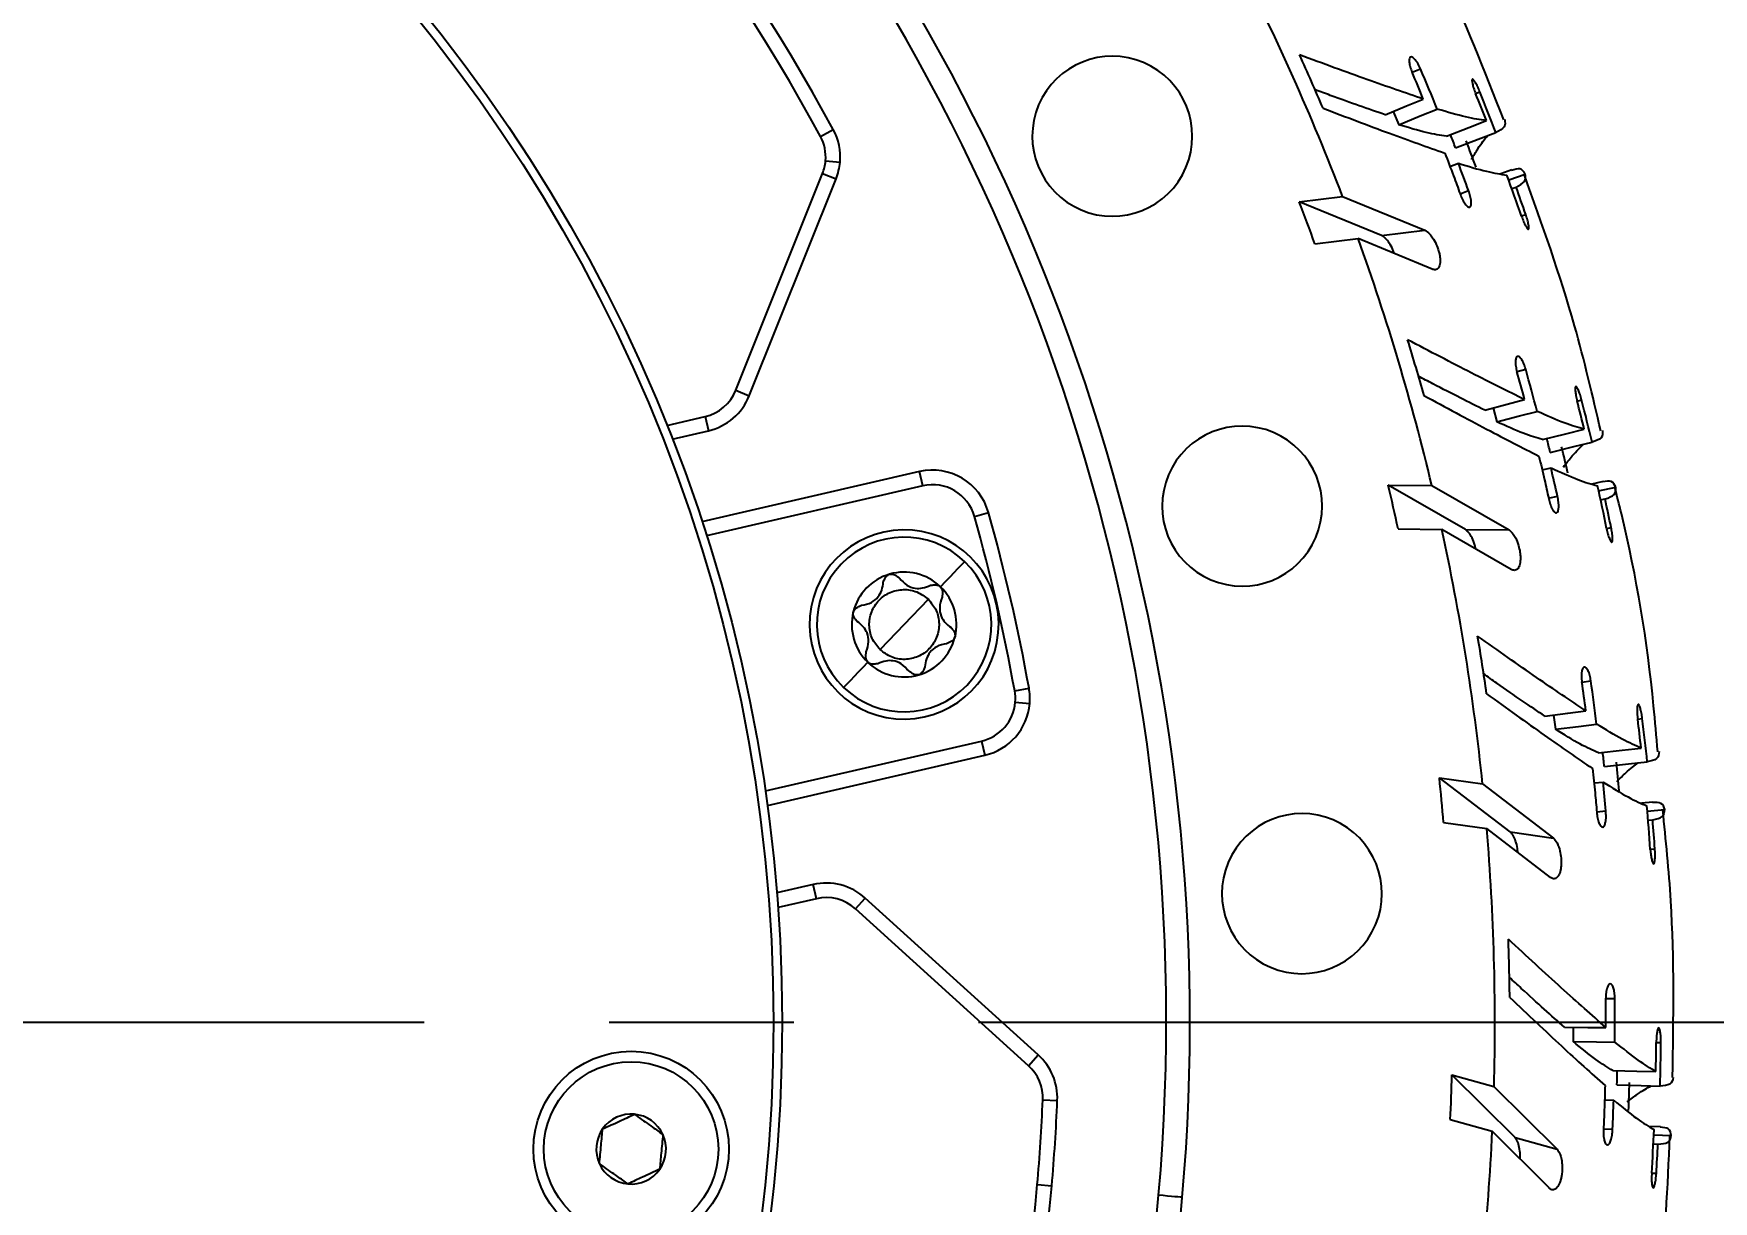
# Model space of a CAD drawing. Header units: millimetres. Extents: x 0 to 594, y 5 to 425.
# Drawn here: x 473.3 to 531, y 208.8 to 248.9 of the extents above; entities that cross this region are included whole.
import ezdxf

# ---------------------------------------------------------------- set-up
doc = ezdxf.new("R2010")
doc.units = ezdxf.units.MM
doc.header["$PDSIZE"] = -1
doc.linetypes.add('CENTERX2', pattern=[20.32, 12.7, -2.54, 2.54, -2.54])
doc.layers.add('중심선', color=1, linetype='CENTERX2')
doc.layers.add('치수', color=4, linetype='Continuous')
doc.styles.add('누리로봇 문자스타일_20230829', font='GOTHIC.TTF')
doc.dimstyles.new('A2기본 치수스타일', dxfattribs={"dimtxt": 4, "dimasz": 4, "dimexe": 0.5, "dimexo": 0.3, "dimgap": 1, "dimtad": 1, "dimtoh": 1, "dimdec": 1, "dimzin": 12, "dimdsep": 46, "dimtxsty": '누리로봇 문자스타일_20230829', "dimcen": 0.09, "dimclrd": 3, "dimclre": 3, "dimclrt": 3, "dimadec": 0, "dimazin": 3, "dimtm": 1e-09, "dimtfac": 1, "dimtdec": 1, "dimtofl": 0, "dimtmove": 0, "dimatfit": 3, "dimfxl": 1, "dimfrac": 2, "dimarcsym": 0})

# ---------------------------------------------------------------- blocks, each defined once
blk = doc.blocks.new('*D88')
at = {"layer": 'Defpoints', "color": 0}
for p in [(454, 265.222), (534.644, 214.922), (545.633, 214.922)]:
    blk.add_point(p, dxfattribs=at)
at = {"layer": '치수', "color": 3, "lineweight": -2}
for p, q in [((454.3, 265.222), (546.133, 265.222)), ((545.633, 261.722), (545.633, 218.422)), ((534.944, 214.922), (546.133, 214.922))]:
    blk.add_line(p, q, dxfattribs=at)
at = {"layer": '치수', "color": 3}
for points in [[(545.049, 261.722), (546.216, 261.722), (545.633, 265.222)], [(545.049, 218.422), (546.216, 218.422), (545.633, 214.922)]]:
    blk.add_solid(points, dxfattribs=at)
at = {"layer": '치수', "color": 3, "insert": (542.007, 240.072), "char_height": 5, "attachment_point": 5, "rotation": 90, "style": '누리로봇 문자스타일_20230829'}
blk.add_mtext('50.3', dxfattribs=at)
blk = doc.blocks.new('*D89')
at = {"layer": 'Defpoints', "color": 0}
for p in [(446.919, 249.974), (534.644, 214.922), (537.633, 214.922)]:
    blk.add_point(p, dxfattribs=at)
at = {"layer": '치수', "color": 3, "lineweight": -2}
for p, q in [((447.219, 249.974), (538.133, 249.974)), ((537.633, 246.474), (537.633, 218.422)), ((534.944, 214.922), (538.133, 214.922))]:
    blk.add_line(p, q, dxfattribs=at)
at = {"layer": '치수', "color": 3}
for points in [[(537.049, 246.474), (538.216, 246.474), (537.633, 249.974)], [(537.049, 218.422), (538.216, 218.422), (537.633, 214.922)]]:
    blk.add_solid(points, dxfattribs=at)
at = {"layer": '치수', "color": 3, "insert": (534.007, 232.448), "char_height": 5, "attachment_point": 5, "rotation": 90, "style": '누리로봇 문자스타일_20230829'}
blk.add_mtext('35.1', dxfattribs=at)

msp = doc.modelspace()

# ---------------------------------------------------------------- linework, layer by layer
at = {"color": 8, "linetype": 'Continuous', "lineweight": 25}
for p, q in [((520.656, 247.561), (520.943, 247.683)), ((522.838, 246.83), (522.984, 246.89)), ((523.974, 243.863), (524.539, 244.067)), ((524.416, 242.625), (524.562, 242.676)), ((524.261, 237.276), (524.561, 237.359)), ((526.328, 236.267), (526.481, 236.307)), ((527.067, 233.176), (527.654, 233.305)), ((527.344, 231.892), (527.495, 231.923)), ((526.492, 226.608), (526.8, 226.652)), ((528.41, 225.338), (528.567, 225.358)), ((528.739, 222.178), (529.338, 222.229)), ((528.842, 220.868), (529, 220.879)), ((527.311, 215.741), (527.623, 215.744)), ((529.047, 214.232), (529.205, 214.23)), ((528.961, 211.055), (529.561, 211.028)), ((528.892, 209.743), (529.05, 209.733))]:
    msp.add_line(p, q, dxfattribs=at)
at = {"color": 7, "linetype": 'Continuous', "lineweight": 25}
for p, q in [((520.003, 246.217), (520.193, 245.761)), ((500.317, 245.359), (500.757, 245.597)), ((500.491, 244.515), (500.99, 244.471)), ((521.954, 244.324), (522.247, 244.435)), ((497.407, 236.636), (500.39, 244.088)), ((497.871, 236.451), (500.854, 243.902)), ((500.39, 244.088), (500.854, 243.902)), ((524.084, 244.205), (523.709, 244.068)), ((516.775, 243.114), (518.264, 243.297)), ((519.608, 241.95), (516.775, 243.114)), ((518.264, 243.297), (521.097, 242.133)), ((522.302, 243.391), (522.594, 243.497)), ((524.079, 243.565), (524.231, 243.619)), ((519.608, 241.95), (521.097, 242.133)), ((517.312, 241.668), (518.8, 241.851)), ((521.346, 240.8), (518.8, 241.851)), ((497.407, 236.636), (497.871, 236.451)), ((495.034, 235.428), (496.352, 235.732)), ((496.352, 235.732), (496.464, 235.245)), ((523.438, 236.028), (523.566, 235.552)), ((495.221, 234.958), (496.464, 235.245)), ((525.125, 233.898), (525.429, 233.969)), ((503.718, 233.841), (496.244, 232.115)), ((503.831, 233.354), (496.398, 231.638)), ((503.831, 233.354), (503.718, 233.841)), ((522.489, 231.85), (519.832, 233.374)), ((519.832, 233.374), (521.332, 233.361)), ((521.332, 233.361), (523.989, 231.837)), ((527.221, 233.502), (526.832, 233.415)), ((525.348, 232.927), (525.651, 232.994)), ((527.132, 232.867), (527.29, 232.901)), ((505.612, 232.299), (506.093, 232.435)), ((520.175, 231.871), (521.675, 231.857)), ((524.062, 230.483), (521.675, 231.857)), ((522.489, 231.85), (523.989, 231.837)), ((503.193, 228.588), (504.026, 229.454)), ((503.193, 228.588), (502.364, 227.726)), ((506.994, 226.313), (507.486, 226.402)), ((507.012, 225.915), (507.51, 225.872)), ((525.513, 225.479), (525.578, 224.99)), ((498.423, 222.869), (505.855, 224.584)), ((498.493, 222.372), (505.968, 224.097)), ((505.855, 224.584), (505.968, 224.097)), ((524.027, 221.461), (521.592, 223.318)), ((521.592, 223.318), (523.077, 223.109)), ((523.077, 223.109), (525.513, 221.252)), ((526.908, 223.146), (527.219, 223.177)), ((528.934, 222.48), (528.537, 222.445)), ((521.736, 221.783), (523.221, 221.574)), ((527.002, 222.155), (527.311, 222.182)), ((528.764, 221.863), (528.924, 221.876)), ((525.408, 219.9), (523.221, 221.574)), ((524.027, 221.461), (525.513, 221.252)), ((500.063, 219.655), (498.82, 219.368)), ((500.176, 219.168), (500.063, 219.655)), ((500.176, 219.168), (498.859, 218.864)), ((501.52, 218.818), (501.856, 219.188)), ((507.804, 213.798), (501.856, 219.188)), ((507.468, 213.428), (501.52, 218.818)), ((526.194, 214.749), (526.194, 214.256)), ((507.468, 213.428), (507.804, 213.798)), ((524.196, 210.959), (522.024, 213.118)), ((522.024, 213.118), (523.469, 212.717)), ((523.469, 212.717), (525.642, 210.558)), ((507.96, 212.254), (508.459, 212.233)), ((527.272, 212.254), (527.584, 212.244)), ((521.966, 211.577), (523.412, 211.177)), ((529.194, 211.329), (528.795, 211.346)), ((525.362, 209.231), (523.412, 211.177)), ((524.196, 210.959), (525.642, 210.558)), ((527.241, 211.259), (527.546, 211.245)), ((528.944, 210.74), (529.105, 210.732)), ((507.772, 209.343), (508.27, 209.3))]:
    msp.add_line(p, q, dxfattribs=at)
at = {"color": 7, "linetype": 'Continuous', "lineweight": 25, "flags": 128}
for points in [[(519.727, 246.103), (520.463, 246.406), (521.04, 246.643)], [(520.193, 245.761), (520.935, 246.061), (521.518, 246.297)], [(521.831, 245.363), (522.602, 245.664), (523.208, 245.901)], [(522.15, 244.962), (522.925, 245.26), (523.535, 245.494)], [(523.149, 235.952), (523.918, 236.156), (524.522, 236.316)], [(523.566, 235.552), (524.341, 235.753), (524.95, 235.911)], [(525.138, 234.943), (525.942, 235.142), (526.573, 235.298)], [(525.402, 234.504), (526.21, 234.699), (526.845, 234.851)], [(505.272, 230.751), (505.256, 230.734), (505.209, 230.685), (505.132, 230.605), (505.029, 230.497), (504.903, 230.366), (504.759, 230.217), (504.603, 230.054), (504.441, 229.886)], [(504.443, 229.884), (504.443, 229.884), (504.442, 229.884), (504.442, 229.884), (504.442, 229.885), (504.441, 229.885), (504.441, 229.885), (504.441, 229.885), (504.441, 229.886)], [(501.114, 226.426), (501.13, 226.442), (501.177, 226.492), (501.254, 226.572), (501.357, 226.679), (501.483, 226.81), (501.627, 226.96), (501.783, 227.122), (501.945, 227.291)], [(501.943, 227.293), (501.943, 227.293), (501.944, 227.292), (501.944, 227.292), (501.944, 227.292), (501.945, 227.292), (501.945, 227.291), (501.945, 227.291), (501.945, 227.291)], [(525.217, 225.441), (526.006, 225.543), (526.625, 225.623)], [(525.578, 224.99), (526.373, 225.088), (526.997, 225.165)], [(527.057, 224.181), (527.88, 224.273), (528.527, 224.345)], [(527.262, 223.712), (528.088, 223.799), (528.737, 223.867)], [(525.895, 214.75), (526.69, 214.748), (527.315, 214.747)], [(526.194, 214.256), (526.995, 214.249), (527.624, 214.244)], [(527.555, 213.261), (528.383, 213.245), (529.033, 213.232)], [(527.697, 212.769), (528.527, 212.747), (529.18, 212.73)], [(512.737, 208.909), (512.722, 208.91), (512.677, 208.914), (512.603, 208.92), (512.504, 208.929), (512.383, 208.94), (512.245, 208.952), (512.096, 208.965), (511.94, 208.978)]]:
    msp.add_lwpolyline(points, dxfattribs=at)
at = {"color": 7, "linetype": 'Continuous', "lineweight": 25}
for centre, radius in [((444, 214.922), 55), ((444, 214.922), 54.7), ((493.81, 210.565), 3.36), ((493.81, 210.565), 3)]:
    msp.add_circle(centre, radius, dxfattribs=at)
for centre, radius, start, end in [((444, 214.922), 68.2, 355, 175), ((444, 214.922), 69, 247, 67), ((444, 214.922), 64.015, 28.38911, 69.61089), ((444, 214.922), 64.515, 28.38911, 69.61089), ((444, 214.922), 79.5, 20.91045, 27.29934), ((510.349, 245.365), 2.75, 337, 157), ((444, 214.922), 80.015, 23.11088, 24.54301), ((444, 214.922), 83.315, 22.37917, 23.06687), ((444, 214.922), 83.627, 22.03519, 23.06289), ((444, 214.922), 85.05, 21.36091, 22.0346), ((444, 214.922), 85.208, 21.02588, 22.03454), ((510.349, 245.365), 2.75, 157, 337), ((498.997, 244.646), 2, 355, 28.38911), ((444, 214.922), 83.724, 21.02588, 21.36092), ((498.997, 244.646), 1.5, 355, 28.38911), ((444, 214.922), 84.15, 20.43434, 21.09053), ((498.997, 244.646), 1.5, 338.18354, 355), ((498.997, 244.646), 2, 338.18354, 355), ((444, 214.922), 83.627, 19.97978, 20.66492), ((444, 214.922), 85.05, 19.003, 20.01354), ((442.511, 214.74), 79.5, 19.79934, 20.91045), ((444, 214.922), 85.208, 19.00855, 19.681), ((444, 214.922), 79.5, 13.41045, 19.79934), ((444, 214.922), 80.015, 15.61088, 17.04301), ((444, 214.922), 83.627, 14.53519, 15.56289), ((444, 214.922), 83.315, 14.87917, 15.56687), ((496.014, 237.194), 1.5, 283, 338.18354), ((496.014, 237.194), 2, 283, 338.18354), ((444, 214.922), 85.05, 13.86091, 14.5346), ((444, 214.922), 85.208, 13.52588, 14.53454), ((514.813, 232.655), 2.75, 337, 157), ((444, 214.922), 83.724, 13.52588, 13.86092), ((444, 214.922), 84.15, 12.95186, 13.591), ((504.168, 231.892), 2, 15.75058, 103), ((444, 214.922), 83.627, 12.47978, 13.16492), ((504.168, 231.892), 1.5, 15.75058, 103), ((514.813, 232.655), 2.75, 157, 337), ((442.5, 214.936), 79.5, 12.29934, 13.41045), ((444, 214.922), 85.05, 11.503, 12.51354), ((444, 214.922), 85.208, 11.50855, 12.181), ((444, 214.922), 64.015, 10.24942, 15.75058), ((444, 214.922), 64.515, 10.24942, 15.75058), ((503.193, 228.588), 3.25, 355, 175), ((503.193, 228.588), 3, 46.12132, 226.12132), ((444, 214.922), 79.5, 5.91045, 12.29934), ((503.193, 228.588), 3, 226.12132, 46.12132), ((503.193, 228.588), 1.8, 106.37831, 166.02633), ((503.193, 228.588), 1.8, 106.02633, 106.37831), ((503.193, 228.588), 1.8, 46.37831, 106.02633), ((503.193, 228.588), 1.8, 46.12132, 46.37831), ((503.193, 228.588), 1.8, 346.37831, 46.0263), ((503.193, 228.588), 3.25, 175, 355), ((503.193, 228.588), 1.8, 166.37831, 226.02633), ((503.193, 228.588), 1.8, 166.02633, 166.37831), ((503.193, 228.588), 1.8, 286.37831, 346.02632), ((503.193, 228.588), 1.8, 346.02632, 346.37831), ((444, 214.922), 80.015, 8.11088, 9.54301), ((503.193, 228.588), 1.8, 226.12132, 226.37831), ((503.193, 228.588), 1.8, 226.37831, 286.02635), ((503.193, 228.588), 1.8, 286.02635, 286.37831), ((505.518, 226.046), 2, 355, 10.24942), ((444, 214.922), 83.315, 7.37917, 8.06687), ((444, 214.922), 83.627, 7.03519, 8.06289), ((505.518, 226.046), 1.5, 283, 355), ((505.518, 226.046), 2, 283, 355), ((505.518, 226.046), 1.5, 355, 10.24942), ((444, 214.922), 85.05, 6.36091, 7.0346), ((444, 214.922), 85.208, 6.02588, 7.03454), ((444, 214.922), 83.724, 6.02588, 6.36092), ((444, 214.922), 84.15, 5.42243, 6.09268), ((442.515, 215.131), 79.5, 4.79934, 5.91045), ((444, 214.922), 83.627, 4.97978, 5.66492), ((444, 214.922), 85.05, 4.003, 5.01354), ((516.866, 219.342), 2.75, 337, 157), ((444, 214.922), 85.208, 4.00855, 4.681), ((444, 214.922), 79.5, 358.41045, 4.79934), ((444, 214.922), 68.2, 175, 355), ((516.866, 219.342), 2.75, 157, 337), ((500.513, 217.706), 2, 47.81646, 103), ((500.513, 217.706), 1.5, 47.81646, 103), ((444, 214.922), 80.015, 0.61088, 2.04301), ((444, 214.922), 83.315, 359.87917, 0.56687), ((444, 214.922), 83.627, 359.53519, 0.56289), ((444, 214.922), 85.05, 358.86091, 359.5346), ((444, 214.922), 85.208, 358.52588, 359.53454), ((506.461, 212.316), 2, 357.61089, 47.81646), ((506.461, 212.316), 1.5, 357.61089, 47.81646), ((442.555, 215.323), 79.5, 357.29934, 358.41045), ((444, 214.922), 83.724, 358.52588, 358.86092), ((444, 214.922), 84.15, 357.93505, 358.59049), ((444, 214.922), 64.015, 355, 357.61089), ((444, 214.922), 64.515, 355, 357.61089), ((444, 214.922), 83.627, 357.47978, 358.16492), ((493.81, 210.565), 1.201, 84.69881, 144.69881), ((493.81, 210.565), 1.201, 24.69881, 84.69881), ((493.81, 210.565), 1.201, 144.69881, 204.69881), ((493.81, 210.565), 1.201, 324.69881, 24.69881), ((444, 214.922), 79.5, 350.91045, 357.29934), ((444, 214.922), 85.05, 356.503, 357.51354), ((444, 214.922), 85.208, 356.50855, 357.181), ((493.81, 210.565), 1.201, 204.69881, 264.69881), ((493.81, 210.565), 1.201, 264.69881, 324.69881), ((444, 214.922), 64.015, 316.38911, 355), ((444, 214.922), 64.515, 316.38911, 355)]:
    msp.add_arc(centre, radius, start, end, dxfattribs=at)
for points, knots in [([(523.809, 245.928), (523.142, 247.622), (522.015, 250.482), (520.582, 253.199), (519.998, 254.306)], [0, 0, 0, 0, 0.592491, 1, 1, 1, 1]), ([(521.04, 246.643), (520.426, 246.853), (519.198, 247.271), (517.589, 247.863), (516.785, 248.159)], [0, 0, 0, 0, 0.499982, 1, 1, 1, 1]), ([(520.943, 247.683), (520.915, 247.742), (520.86, 247.86), (520.762, 248), (520.671, 248.083), (520.599, 248.097), (520.557, 248.038), (520.552, 247.917), (520.584, 247.749), (520.631, 247.627), (520.654, 247.566)], [0, 0, 0, 0, 0.125161, 0.249984, 0.374979, 0.500034, 0.625109, 0.750021, 0.875009, 1, 1, 1, 1]), ([(522.984, 246.89), (522.959, 246.95), (522.908, 247.07), (522.829, 247.218), (522.763, 247.311), (522.72, 247.336), (522.706, 247.288), (522.723, 247.175), (522.768, 247.014), (522.814, 246.892), (522.838, 246.83)], [0, 0, 0, 0, 0.125187, 0.249967, 0.374967, 0.499987, 0.625004, 0.749999, 0.875034, 1, 1, 1, 1]), ([(519.727, 246.103), (519.148, 246.302), (518.433, 246.549), (517.491, 246.899), (517.312, 246.965)], [0, 0, 0, 0, 0.810117, 1, 1, 1, 1]), ([(517.593, 246.329), (518.385, 246.027), (519.967, 245.423), (521.175, 244.998), (521.78, 244.785)], [0, 0, 0, 0, 0.500017, 1, 1, 1, 1]), ([(523.208, 245.901), (522.992, 245.932), (522.56, 245.993), (521.866, 246.196), (521.518, 246.297)], [0, 0, 0, 0, 0.499993, 1, 1, 1, 1]), ([(521.831, 245.363), (521.622, 245.394), (521.203, 245.457), (520.53, 245.659), (520.193, 245.761)], [0, 0, 0, 0, 0.4994601, 1, 1, 1, 1]), ([(523.836, 245.94), (523.851, 245.85), (523.881, 245.67), (523.65, 245.553), (523.535, 245.494)], [0, 0, 0, 0, 0.499999, 1, 1, 1, 1]), ([(522.693, 244.565), (522.77, 244.697), (522.985, 245.061), (523.144, 245.257), (523.246, 245.383)], [0, 0, 0, 0, 0.359679, 1, 1, 1, 1]), ([(521.78, 244.785), (521.88, 244.524), (522.058, 244.056), (522.23, 243.587), (522.306, 243.38)], [0, 0, 0, 0, 0.559999, 1, 1, 1, 1]), ([(522.247, 244.435), (522.589, 244.331), (523.274, 244.125), (523.701, 244.062), (523.914, 244.03)], [0, 0, 0, 0, 0.500007, 1, 1, 1, 1]), ([(524.539, 244.067), (524.492, 244.145), (524.406, 244.29), (524.179, 244.222), (524.074, 244.191)], [0, 0, 0, 0, 0.5388115, 1, 1, 1, 1]), ([(524.231, 243.619), (524.346, 243.678), (524.577, 243.796), (524.552, 243.977), (524.539, 244.067)], [0, 0, 0, 0, 0.5000011, 1, 1, 1, 1]), ([(527.14, 235.238), (526.858, 236.449), (526.161, 239.441), (525.124, 242.334), (524.507, 244.056)], [0, 0, 0, 0, 0.404725, 1, 1, 1, 1]), ([(522.306, 243.38), (522.33, 243.316), (522.379, 243.186), (522.474, 243.028), (522.566, 242.934), (522.641, 242.919), (522.685, 242.984), (522.692, 243.119), (522.662, 243.301), (522.617, 243.432), (522.594, 243.497)], [0, 0, 0, 0, 0.125232, 0.249934, 0.374938, 0.499879, 0.624772, 0.749944, 0.874982, 1, 1, 1, 1]), ([(524.415, 242.616), (524.438, 242.555), (524.483, 242.432), (524.555, 242.281), (524.616, 242.186), (524.657, 242.162), (524.673, 242.211), (524.66, 242.326), (524.622, 242.489), (524.582, 242.613), (524.562, 242.676)], [0, 0, 0, 0, 0.12523, 0.249942, 0.374941, 0.499917, 0.624855, 0.749967, 0.875071, 1, 1, 1, 1]), ([(520.04, 241.339), (520.026, 241.382), (519.981, 241.513), (519.873, 241.7), (519.782, 241.814), (519.734, 241.86), (519.721, 241.872), (519.678, 241.91), (519.639, 241.933), (519.608, 241.95)], [0, 0, 0, 0, 0.141684, 0.439181, 0.718392, 0.726361, 0.742126, 0.79703, 1, 1, 1, 1]), ([(521.097, 242.133), (521.15, 242.098), (521.236, 242.04), (521.373, 241.866), (521.482, 241.666), (521.56, 241.455), (521.599, 241.293), (521.616, 241.172), (521.62, 241.06), (521.608, 240.938), (521.562, 240.817), (521.495, 240.792), (521.459, 240.778)], [0, 0, 0, 0, 0.15504, 0.249327, 0.381927, 0.498572, 0.561182, 0.623564, 0.686224, 0.749654, 0.865577, 1, 1, 1, 1]), ([(521.459, 240.778), (521.439, 240.777), (521.403, 240.777), (521.364, 240.793), (521.346, 240.8)], [0, 0, 0, 0, 0.558583, 1, 1, 1, 1]), ([(524.522, 236.316), (523.94, 236.604), (522.777, 237.179), (521.259, 237.975), (520.501, 238.374)], [0, 0, 0, 0, 0.499982, 1, 1, 1, 1]), ([(524.561, 237.359), (524.541, 237.422), (524.502, 237.546), (524.423, 237.697), (524.344, 237.792), (524.274, 237.815), (524.225, 237.762), (524.204, 237.642), (524.213, 237.472), (524.244, 237.345), (524.259, 237.281)], [0, 0, 0, 0, 0.1251633, 0.2499853, 0.3749785, 0.5000326, 0.6251064, 0.7500201, 0.8750078, 1, 1, 1, 1]), ([(523.149, 235.952), (522.601, 236.225), (521.924, 236.563), (521.036, 237.033), (520.868, 237.122)], [0, 0, 0, 0, 0.810117, 1, 1, 1, 1]), ([(526.481, 236.307), (526.464, 236.37), (526.429, 236.496), (526.37, 236.653), (526.317, 236.754), (526.278, 236.784), (526.257, 236.738), (526.259, 236.624), (526.283, 236.458), (526.313, 236.331), (526.328, 236.267)], [0, 0, 0, 0, 0.125186, 0.249967, 0.374966, 0.499986, 0.625003, 0.749997, 0.875035, 1, 1, 1, 1]), ([(521.063, 236.455), (521.808, 236.052), (523.298, 235.246), (524.441, 234.667), (525.012, 234.377)], [0, 0, 0, 0, 0.500017, 1, 1, 1, 1]), ([(526.573, 235.298), (526.363, 235.356), (525.943, 235.473), (525.281, 235.765), (524.95, 235.911)], [0, 0, 0, 0, 0.499993, 1, 1, 1, 1]), ([(525.138, 234.943), (524.935, 235.002), (524.528, 235.119), (523.887, 235.407), (523.566, 235.552)], [0, 0, 0, 0, 0.49946, 1, 1, 1, 1]), ([(527.202, 235.254), (527.205, 235.163), (527.211, 234.981), (526.967, 234.894), (526.845, 234.851)], [0, 0, 0, 0, 0.499999, 1, 1, 1, 1]), ([(525.856, 233.999), (525.961, 234.134), (526.234, 234.484), (526.426, 234.667), (526.544, 234.779)], [0, 0, 0, 0, 0.386649, 1, 1, 1, 1]), ([(525.012, 234.377), (525.077, 234.105), (525.193, 233.619), (525.302, 233.131), (525.35, 232.916)], [0, 0, 0, 0, 0.5599981, 1, 1, 1, 1]), ([(525.429, 233.969), (525.755, 233.822), (526.407, 233.528), (526.822, 233.409), (527.03, 233.35)], [0, 0, 0, 0, 0.500007, 1, 1, 1, 1]), ([(527.654, 233.305), (527.618, 233.389), (527.551, 233.543), (527.317, 233.506), (527.21, 233.489)], [0, 0, 0, 0, 0.538812, 1, 1, 1, 1]), ([(527.29, 232.901), (527.412, 232.945), (527.657, 233.031), (527.655, 233.214), (527.654, 233.305)], [0, 0, 0, 0, 0.500001, 1, 1, 1, 1]), ([(529.097, 224.216), (529.053, 224.74), (528.824, 227.493), (528.323, 230.536), (527.699, 233.001), (527.624, 233.298)], [0, 0, 0, 0, 0.171626, 0.900045, 1, 1, 1, 1]), ([(525.35, 232.916), (525.366, 232.849), (525.398, 232.714), (525.472, 232.545), (525.55, 232.439), (525.622, 232.415), (525.674, 232.474), (525.699, 232.606), (525.693, 232.791), (525.665, 232.926), (525.651, 232.994)], [0, 0, 0, 0, 0.125233, 0.249934, 0.374938, 0.499879, 0.624771, 0.749944, 0.874981, 1, 1, 1, 1]), ([(522.838, 231.188), (522.829, 231.232), (522.802, 231.368), (522.719, 231.567), (522.644, 231.692), (522.602, 231.744), (522.591, 231.757), (522.553, 231.801), (522.518, 231.829), (522.489, 231.85)], [0, 0, 0, 0, 0.14168, 0.43918, 0.718391, 0.72636, 0.742124, 0.79703, 1, 1, 1, 1]), ([(523.989, 231.837), (524.037, 231.795), (524.115, 231.727), (524.228, 231.537), (524.31, 231.323), (524.36, 231.105), (524.377, 230.938), (524.378, 230.816), (524.368, 230.705), (524.34, 230.585), (524.278, 230.471), (524.208, 230.455), (524.171, 230.446)], [0, 0, 0, 0, 0.155041, 0.249328, 0.381927, 0.498573, 0.561182, 0.623565, 0.686223, 0.749654, 0.865577, 1, 1, 1, 1]), ([(527.342, 231.883), (527.356, 231.819), (527.385, 231.691), (527.436, 231.532), (527.485, 231.43), (527.523, 231.401), (527.544, 231.448), (527.547, 231.563), (527.531, 231.73), (527.507, 231.858), (527.495, 231.923)], [0, 0, 0, 0, 0.125229, 0.249941, 0.374938, 0.499916, 0.624852, 0.749963, 0.87507, 1, 1, 1, 1]), ([(524.171, 230.446), (524.151, 230.449), (524.116, 230.452), (524.079, 230.474), (524.062, 230.483)], [0, 0, 0, 0, 0.558584, 1, 1, 1, 1]), ([(501.733, 229.249), (501.848, 229.273), (502.065, 229.319), (502.307, 229.519), (502.44, 229.772), (502.465, 229.948), (502.478, 230.043)], [0, 0, 0, 0, 0.294026, 0.552141, 0.761524, 1, 1, 1, 1]), ([(502.478, 230.043), (502.492, 230.081), (502.518, 230.152), (502.571, 230.235), (502.627, 230.29), (502.666, 230.307), (502.685, 230.315)], [0, 0, 0, 0, 0.349175, 0.635513, 0.826436, 1, 1, 1, 1]), ([(502.696, 230.318), (502.724, 230.322), (502.784, 230.329), (502.906, 230.285), (502.983, 230.224), (503.035, 230.183)], [0, 0, 0, 0, 0.21991, 0.475815, 1, 1, 1, 1]), ([(503.035, 230.183), (503.114, 230.095), (503.262, 229.93), (503.556, 229.821), (503.841, 229.832), (504.007, 229.899), (504.095, 229.935)], [0, 0, 0, 0, 0.294027, 0.552141, 0.761525, 1, 1, 1, 1]), ([(504.095, 229.935), (504.136, 229.942), (504.21, 229.955), (504.308, 229.95), (504.383, 229.929), (504.418, 229.904), (504.435, 229.891)], [0, 0, 0, 0, 0.34918, 0.635517, 0.826442, 1, 1, 1, 1]), ([(504.443, 229.884), (504.46, 229.861), (504.496, 229.813), (504.518, 229.685), (504.504, 229.588), (504.495, 229.523)], [0, 0, 0, 0, 0.219905, 0.475816, 1, 1, 1, 1]), ([(501.446, 229.023), (501.457, 229.049), (501.481, 229.104), (501.58, 229.188), (501.671, 229.224), (501.733, 229.249)], [0, 0, 0, 0, 0.21991, 0.47582, 1, 1, 1, 1]), ([(502.364, 227.726), (502.263, 227.847), (502.062, 228.091), (501.966, 228.567), (502.048, 229.037), (502.307, 229.442), (502.701, 229.717), (503.168, 229.818), (503.648, 229.741), (503.9, 229.55), (504.026, 229.454)], [0, 0, 0, 0, 0.12489, 0.249812, 0.374765, 0.49975, 0.624765, 0.749812, 0.87489, 1, 1, 1, 1]), ([(504.026, 229.454), (504.126, 229.332), (504.327, 229.088), (504.423, 228.612), (504.34, 228.141), (504.08, 227.737), (503.686, 227.462), (503.219, 227.362), (502.74, 227.439), (502.489, 227.63), (502.364, 227.726)], [0, 0, 0, 0, 0.125109, 0.250187, 0.375236, 0.500251, 0.625235, 0.750189, 0.875109, 1, 1, 1, 1]), ([(504.495, 229.523), (504.458, 229.41), (504.389, 229.2), (504.442, 228.89), (504.595, 228.649), (504.735, 228.539), (504.81, 228.48)], [0, 0, 0, 0, 0.294028, 0.552144, 0.761525, 1, 1, 1, 1]), ([(501.576, 228.696), (501.549, 228.728), (501.501, 228.786), (501.456, 228.873), (501.436, 228.949), (501.441, 228.992), (501.444, 229.012)], [0, 0, 0, 0, 0.3491779, 0.6355089, 0.8264331, 1, 1, 1, 1]), ([(501.891, 227.654), (501.928, 227.766), (501.997, 227.977), (501.944, 228.286), (501.791, 228.528), (501.651, 228.638), (501.576, 228.696)], [0, 0, 0, 0, 0.294027, 0.552143, 0.761524, 1, 1, 1, 1]), ([(504.94, 228.154), (504.929, 228.128), (504.905, 228.072), (504.806, 227.989), (504.714, 227.952), (504.653, 227.928)], [0, 0, 0, 0, 0.21991, 0.47582, 1, 1, 1, 1]), ([(504.81, 228.48), (504.837, 228.448), (504.885, 228.391), (504.93, 228.304), (504.95, 228.228), (504.945, 228.185), (504.942, 228.164)], [0, 0, 0, 0, 0.349175, 0.635512, 0.826435, 1, 1, 1, 1]), ([(526.625, 225.623), (526.086, 225.984), (525.008, 226.706), (523.608, 227.694), (522.907, 228.188)], [0, 0, 0, 0, 0.499982, 1, 1, 1, 1]), ([(501.943, 227.293), (501.926, 227.315), (501.89, 227.364), (501.868, 227.491), (501.882, 227.588), (501.891, 227.654)], [0, 0, 0, 0, 0.219906, 0.475819, 1, 1, 1, 1]), ([(504.653, 227.928), (504.538, 227.904), (504.321, 227.858), (504.079, 227.658), (503.946, 227.405), (503.921, 227.228), (503.908, 227.134)], [0, 0, 0, 0, 0.294026, 0.552141, 0.761524, 1, 1, 1, 1]), ([(502.291, 227.242), (502.25, 227.235), (502.176, 227.222), (502.078, 227.226), (502.003, 227.247), (501.968, 227.273), (501.951, 227.285)], [0, 0, 0, 0, 0.349179, 0.635508, 0.826442, 1, 1, 1, 1]), ([(503.351, 226.994), (503.272, 227.081), (503.124, 227.246), (502.83, 227.356), (502.545, 227.344), (502.379, 227.277), (502.291, 227.242)], [0, 0, 0, 0, 0.294027, 0.552141, 0.761525, 1, 1, 1, 1]), ([(503.69, 226.858), (503.662, 226.855), (503.602, 226.848), (503.48, 226.892), (503.403, 226.953), (503.351, 226.994)], [0, 0, 0, 0, 0.219903, 0.475819, 1, 1, 1, 1]), ([(503.908, 227.134), (503.894, 227.095), (503.868, 227.024), (503.815, 226.942), (503.759, 226.887), (503.719, 226.869), (503.701, 226.861)], [0, 0, 0, 0, 0.349176, 0.635513, 0.826436, 1, 1, 1, 1]), ([(526.8, 226.652), (526.789, 226.716), (526.766, 226.845), (526.708, 227.005), (526.641, 227.109), (526.575, 227.141), (526.52, 227.096), (526.483, 226.979), (526.471, 226.809), (526.484, 226.679), (526.491, 226.614)], [0, 0, 0, 0, 0.1251641, 0.2499861, 0.3749811, 0.500035, 0.6251095, 0.7500239, 0.8750115, 1, 1, 1, 1]), ([(525.217, 225.441), (524.709, 225.783), (524.082, 226.206), (523.263, 226.788), (523.108, 226.899)], [0, 0, 0, 0, 0.810117, 1, 1, 1, 1]), ([(523.214, 226.212), (523.9, 225.715), (525.273, 224.722), (526.33, 223.998), (526.858, 223.637)], [0, 0, 0, 0, 0.500017, 1, 1, 1, 1]), ([(528.567, 225.358), (528.558, 225.423), (528.539, 225.552), (528.501, 225.715), (528.462, 225.822), (528.427, 225.857), (528.401, 225.815), (528.388, 225.701), (528.39, 225.534), (528.403, 225.403), (528.41, 225.338)], [0, 0, 0, 0, 0.125189, 0.24997, 0.374969, 0.499989, 0.625006, 0.75, 0.875036, 1, 1, 1, 1]), ([(527.057, 224.181), (526.864, 224.266), (526.475, 224.435), (525.877, 224.805), (525.578, 224.99)], [0, 0, 0, 0, 0.49946, 1, 1, 1, 1]), ([(528.527, 224.345), (528.326, 224.431), (527.925, 224.602), (527.307, 224.977), (526.997, 225.165)], [0, 0, 0, 0, 0.499993, 1, 1, 1, 1]), ([(529.144, 224.22), (529.135, 224.129), (529.117, 223.948), (528.864, 223.894), (528.737, 223.867)], [0, 0, 0, 0, 0.499999, 1, 1, 1, 1]), ([(526.858, 223.637), (526.887, 223.358), (526.939, 222.861), (526.983, 222.363), (527.003, 222.144)], [0, 0, 0, 0, 0.559997, 1, 1, 1, 1]), ([(527.69, 223.195), (527.797, 223.299), (528.096, 223.593), (528.299, 223.74), (528.429, 223.835)], [0, 0, 0, 0, 0.354826, 1, 1, 1, 1]), ([(527.219, 223.177), (527.523, 222.989), (528.131, 222.612), (528.527, 222.441), (528.725, 222.355)], [0, 0, 0, 0, 0.500007, 1, 1, 1, 1]), ([(529.338, 222.229), (529.313, 222.316), (529.267, 222.478), (529.03, 222.472), (528.921, 222.469)], [0, 0, 0, 0, 0.538811, 1, 1, 1, 1]), ([(527.003, 222.144), (527.01, 222.075), (527.024, 221.937), (527.075, 221.76), (527.139, 221.645), (527.207, 221.611), (527.267, 221.663), (527.308, 221.791), (527.327, 221.975), (527.317, 222.113), (527.311, 222.182)], [0, 0, 0, 0, 0.1252305, 0.2499332, 0.3749377, 0.4998792, 0.6247728, 0.7499463, 0.8749857, 1, 1, 1, 1]), ([(528.924, 221.876), (529.051, 221.903), (529.305, 221.957), (529.327, 222.138), (529.338, 222.229)], [0, 0, 0, 0, 0.5000011, 1, 1, 1, 1]), ([(529.607, 213.026), (529.639, 215.051), (529.689, 218.124), (529.378, 221.18), (529.272, 222.223)], [0, 0, 0, 0, 0.658657, 1, 1, 1, 1]), ([(524.287, 220.758), (524.284, 220.803), (524.274, 220.942), (524.218, 221.15), (524.16, 221.284), (524.125, 221.341), (524.116, 221.355), (524.085, 221.403), (524.053, 221.435), (524.027, 221.461)], [0, 0, 0, 0, 0.141681, 0.439182, 0.718391, 0.726361, 0.742125, 0.797031, 1, 1, 1, 1]), ([(525.513, 221.252), (525.555, 221.204), (525.623, 221.126), (525.71, 220.923), (525.764, 220.701), (525.785, 220.477), (525.78, 220.31), (525.765, 220.189), (525.74, 220.08), (525.697, 219.965), (525.621, 219.86), (525.549, 219.853), (525.511, 219.849)], [0, 0, 0, 0, 0.155041, 0.249329, 0.381928, 0.498572, 0.561181, 0.623565, 0.686223, 0.749654, 0.865576, 1, 1, 1, 1]), ([(528.843, 220.86), (528.848, 220.794), (528.86, 220.664), (528.891, 220.5), (528.925, 220.392), (528.959, 220.358), (528.987, 220.401), (529.004, 220.515), (529.01, 220.683), (529.003, 220.814), (529, 220.879)], [0, 0, 0, 0, 0.125228, 0.249942, 0.37494, 0.499918, 0.624855, 0.749966, 0.875073, 1, 1, 1, 1]), ([(525.511, 219.849), (525.492, 219.854), (525.457, 219.862), (525.423, 219.888), (525.408, 219.9)], [0, 0, 0, 0, 0.558585, 1, 1, 1, 1]), ([(527.315, 214.747), (526.828, 215.175), (525.853, 216.031), (524.593, 217.194), (523.964, 217.775)], [0, 0, 0, 0, 0.499982, 1, 1, 1, 1]), ([(525.895, 214.75), (525.436, 215.156), (524.87, 215.657), (524.134, 216.341), (523.994, 216.471)], [0, 0, 0, 0, 0.810117, 1, 1, 1, 1]), ([(527.623, 215.744), (527.62, 215.809), (527.614, 215.94), (527.577, 216.106), (527.525, 216.218), (527.464, 216.258), (527.403, 216.22), (527.351, 216.11), (527.317, 215.943), (527.313, 215.812), (527.311, 215.747)], [0, 0, 0, 0, 0.125164, 0.249986, 0.37498, 0.500034, 0.625108, 0.750022, 0.875009, 1, 1, 1, 1]), ([(524.01, 215.776), (524.626, 215.194), (525.856, 214.03), (526.81, 213.175), (527.287, 212.747)], [0, 0, 0, 0, 0.500017, 1, 1, 1, 1]), ([(527.555, 213.261), (527.374, 213.37), (527.011, 213.589), (526.467, 214.033), (526.194, 214.256)], [0, 0, 0, 0, 0.49946, 1, 1, 1, 1]), ([(529.033, 213.232), (528.846, 213.343), (528.47, 213.565), (527.906, 214.018), (527.624, 214.244)], [0, 0, 0, 0, 0.499993, 1, 1, 1, 1]), ([(529.205, 214.23), (529.205, 214.296), (529.204, 214.427), (529.187, 214.593), (529.163, 214.705), (529.132, 214.744), (529.1, 214.705), (529.073, 214.594), (529.053, 214.428), (529.049, 214.297), (529.047, 214.232)], [0, 0, 0, 0, 0.1251867, 0.249968, 0.3749671, 0.4999873, 0.6250047, 0.749998, 0.875036, 1, 1, 1, 1]), ([(527.287, 212.747), (527.279, 212.467), (527.265, 211.967), (527.244, 211.468), (527.235, 211.248)], [0, 0, 0, 0, 0.559997, 1, 1, 1, 1]), ([(528.045, 212.193), (528.167, 212.285), (528.506, 212.54), (528.728, 212.661), (528.87, 212.738)], [0, 0, 0, 0, 0.360814, 1, 1, 1, 1]), ([(529.629, 213.027), (529.608, 212.938), (529.567, 212.761), (529.309, 212.741), (529.18, 212.73)], [0, 0, 0, 0, 0.4999992, 1, 1, 1, 1]), ([(527.584, 212.244), (527.861, 212.018), (528.415, 211.565), (528.785, 211.344), (528.97, 211.233)], [0, 0, 0, 0, 0.500007, 1, 1, 1, 1]), ([(492.83, 211.259), (493.025, 211.348), (493.389, 211.516), (493.752, 211.683), (493.921, 211.76)], [0, 0, 0, 0, 0.534601, 1, 1, 1, 1]), ([(493.921, 211.76), (493.962, 211.731), (494.164, 211.588), (494.502, 211.349), (494.783, 211.15), (494.901, 211.066)], [0, 0, 0, 0, 0.128922, 0.63376, 1, 1, 1, 1]), ([(492.719, 210.063), (492.739, 210.276), (492.776, 210.676), (492.812, 211.074), (492.83, 211.259)], [0, 0, 0, 0, 0.534601, 1, 1, 1, 1]), ([(494.901, 211.066), (494.881, 210.853), (494.844, 210.453), (494.807, 210.056), (494.79, 209.871)], [0, 0, 0, 0, 0.5346, 1, 1, 1, 1]), ([(524.361, 210.229), (524.364, 210.274), (524.373, 210.412), (524.345, 210.626), (524.304, 210.766), (524.278, 210.827), (524.27, 210.843), (524.245, 210.895), (524.218, 210.931), (524.196, 210.959)], [0, 0, 0, 0, 0.141679, 0.439184, 0.718394, 0.72636, 0.742127, 0.797031, 1, 1, 1, 1]), ([(527.235, 211.248), (527.233, 211.179), (527.229, 211.04), (527.257, 210.858), (527.305, 210.736), (527.368, 210.693), (527.434, 210.737), (527.492, 210.858), (527.534, 211.038), (527.542, 211.176), (527.546, 211.245)], [0, 0, 0, 0, 0.1252318, 0.2499329, 0.3749389, 0.4998791, 0.6247717, 0.7499466, 0.8749829, 1, 1, 1, 1]), ([(528.59, 201.875), (528.802, 203.173), (529.296, 206.206), (529.438, 209.276), (529.519, 211.031)], [0, 0, 0, 0, 0.428313, 1, 1, 1, 1]), ([(529.105, 210.732), (529.234, 210.742), (529.493, 210.762), (529.539, 210.939), (529.561, 211.028)], [0, 0, 0, 0, 0.500001, 1, 1, 1, 1]), ([(529.561, 211.028), (529.548, 211.117), (529.524, 211.284), (529.288, 211.309), (529.18, 211.32)], [0, 0, 0, 0, 0.5388115, 1, 1, 1, 1]), ([(525.642, 210.558), (525.677, 210.505), (525.735, 210.419), (525.794, 210.206), (525.819, 209.979), (525.81, 209.754), (525.783, 209.59), (525.753, 209.471), (525.714, 209.367), (525.656, 209.258), (525.567, 209.164), (525.495, 209.166), (525.457, 209.168)], [0, 0, 0, 0, 0.15504, 0.249327, 0.381927, 0.498571, 0.561181, 0.623564, 0.686223, 0.749653, 0.865576, 1, 1, 1, 1]), ([(493.699, 209.369), (493.581, 209.453), (493.3, 209.651), (492.962, 209.891), (492.76, 210.034), (492.719, 210.063)], [0, 0, 0, 0, 0.3662403, 0.8710783, 1, 1, 1, 1]), ([(494.79, 209.871), (494.595, 209.781), (494.23, 209.613), (493.868, 209.447), (493.699, 209.369)], [0, 0, 0, 0, 0.534601, 1, 1, 1, 1]), ([(528.892, 209.735), (528.889, 209.669), (528.884, 209.539), (528.892, 209.371), (528.912, 209.261), (528.942, 209.222), (528.975, 209.262), (529.007, 209.372), (529.035, 209.538), (529.045, 209.668), (529.05, 209.733)], [0, 0, 0, 0, 0.12523, 0.249942, 0.37494, 0.499916, 0.624853, 0.749964, 0.87507, 1, 1, 1, 1]), ([(525.457, 209.168), (525.438, 209.175), (525.405, 209.188), (525.375, 209.218), (525.362, 209.231)], [0, 0, 0, 0, 0.55858, 1, 1, 1, 1])]:
    msp.add_open_spline(points, degree=3, knots=knots, dxfattribs=at)
at = {"layer": '중심선', "ltscale": 2.5}
msp.add_line((353.35, 214.922), (534.644, 214.922), dxfattribs=at)

# ---------------------------------------------------------------- dimensions: what is measured, and where the dimension line sits
at = {"layer": '치수'}
for base, p1, picture, middle in [((545.633, 214.922), (454, 265.222), '*D88', (545.633, 240.072)), ((537.633, 214.922), (446.919, 249.974), '*D89', (537.633, 232.448))]:
    dim = msp.add_linear_dim(base=base, p1=p1, p2=(534.644, 214.922), angle=90, dimstyle='A2기본 치수스타일', override={"dimtxt": 5, "dimasz": 3.5}, dxfattribs=at)
    dim.commit()
    dim.dimension.update_dxf_attribs({"geometry": picture, "text_midpoint": middle, "dimtype": 160})

doc.saveas('drawing.dxf')
